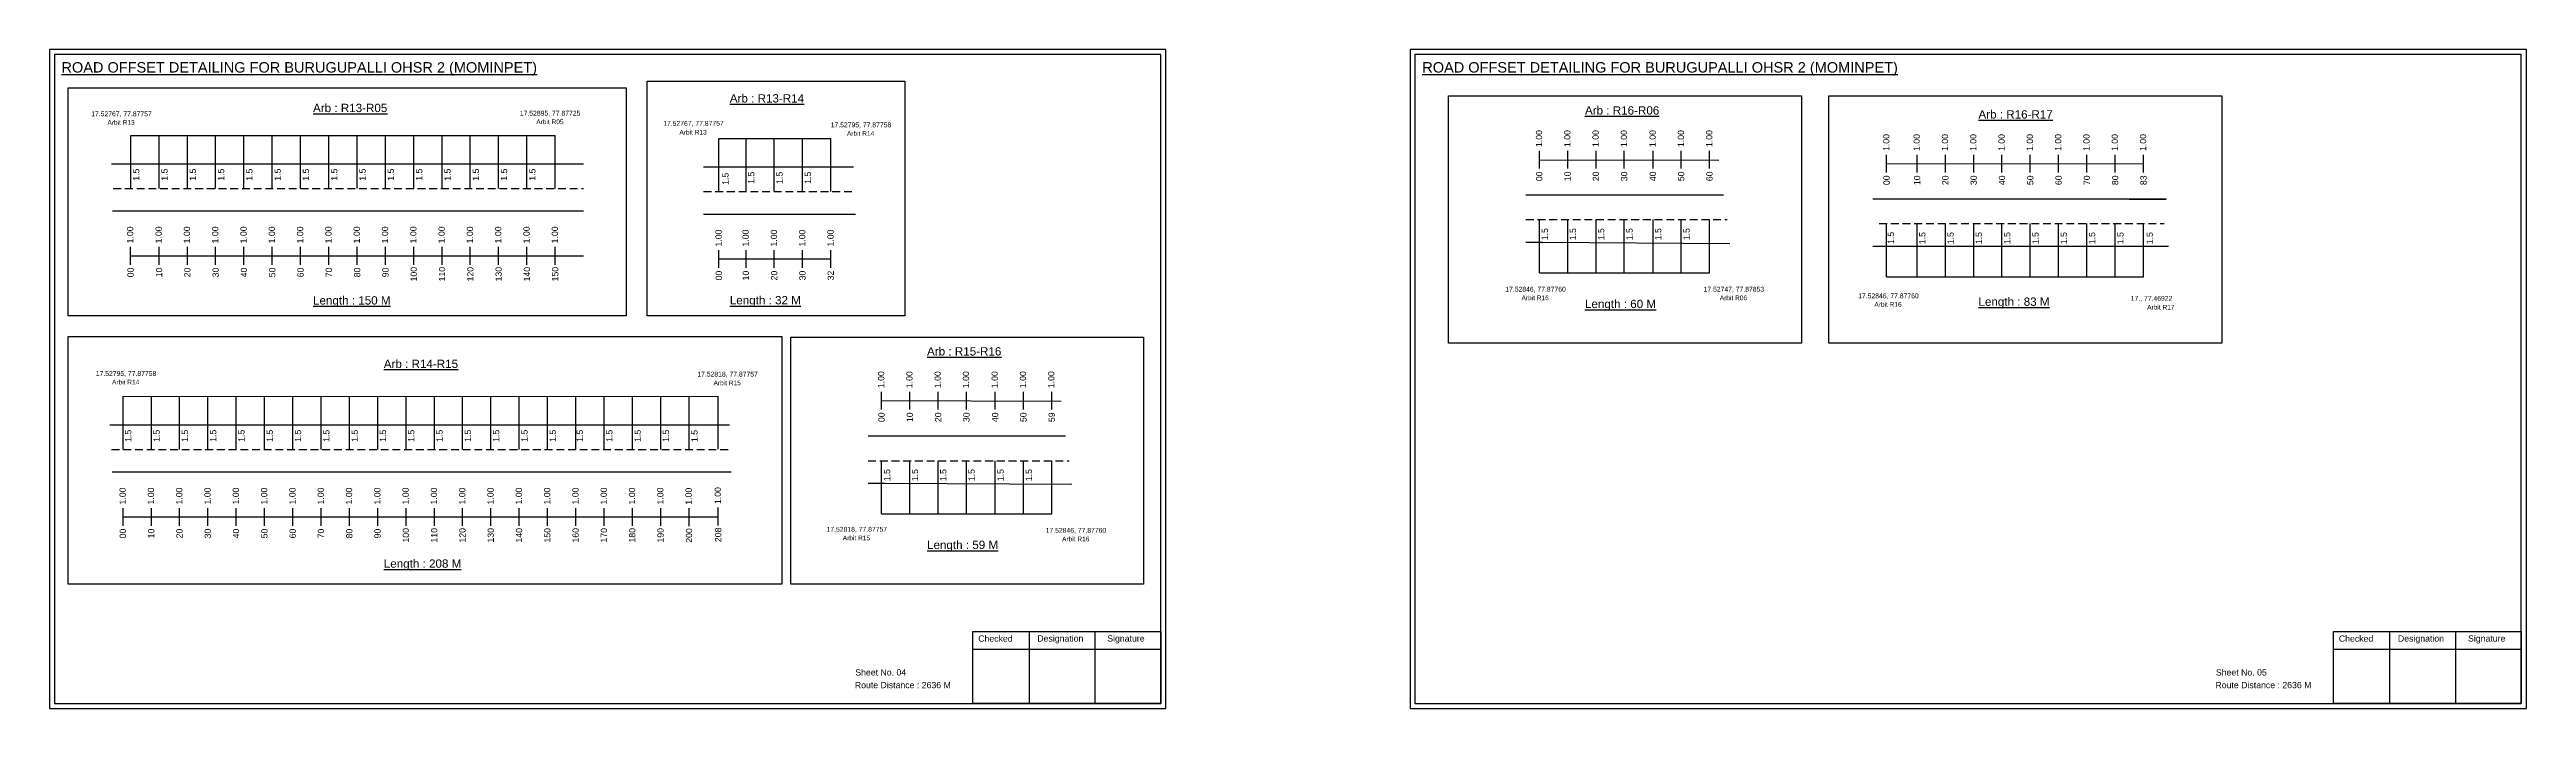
# Model space of a CAD drawing. Header units: inches. Extents: x 1684 to 5443, y 643 to 3286.
# Drawn here: x 4253 to 5443, y 643 to 960 of the extents above; entities that cross this region are included whole.
import ezdxf

# ---------------------------------------------------------------- set-up
doc = ezdxf.new("R2010")
doc.units = ezdxf.units.IN
doc.header["$MEASUREMENT"] = 0
doc.linetypes.add('DASHED2', pattern=[0.375, 0.25, -0.125])
doc.layers.add('PDF_Geometry', color=7, linetype='Continuous')
doc.layers.add('PDF_Text', color=5, linetype='Continuous')
doc.styles.add('PDF Arial', font='arial.ttf')
doc.styles.get("Standard").update_dxf_attribs({"font": 'arial.ttf'})

msp = doc.modelspace()

# ---------------------------------------------------------------- linework, layer by layer
at = {"color": 5}
for p, q in [((4291.9, 918.4), (4495.9, 918.4)), ((4574.5, 916.9), (4628.4, 916.9)), ((4968.9, 852.3), (5050.7, 852.3)), ((5135.7, 850.4), (5259.2, 850.4)), ((4288.2, 792.9), (4574.2, 793.1)), ((4652.7, 736.5), (4734.5, 736.5))]:
    msp.add_line(p, q, dxfattribs=at)
for p, q in [((4291.9, 892.9), (4291.9, 918.4)), ((4305.5, 892.9), (4305.5, 918.4)), ((4319.1, 892.9), (4319.1, 918.4)), ((4332.7, 892.9), (4332.7, 918.4)), ((4346.3, 892.9), (4346.3, 918.4)), ((4359.9, 892.9), (4359.9, 918.4)), ((4373.5, 892.9), (4373.5, 918.4)), ((4387.1, 892.9), (4387.1, 918.4)), ((4400.7, 892.9), (4400.7, 918.4)), ((4414.3, 892.9), (4414.3, 918.4)), ((4427.9, 892.9), (4427.9, 918.4)), ((4441.5, 892.9), (4441.5, 918.4)), ((4455.1, 892.9), (4455.1, 918.4)), ((4468.7, 892.9), (4468.7, 918.4)), ((4482.3, 892.9), (4482.3, 918.4)), ((4495.9, 892.9), (4495.9, 918.4)), ((4574.5, 891.4), (4574.5, 916.9)), ((4587.6, 891.4), (4587.6, 916.9)), ((4601.2, 891.4), (4601.2, 916.9)), ((4614.8, 891.4), (4614.8, 916.9)), ((4628.4, 891.4), (4628.4, 916.9)), ((4282.7, 904.8), (4509.5, 904.8)), ((4567.2, 903.3), (4639.2, 903.3)), ((4283.2, 882.1), (4509.5, 882.1)), ((5057.4, 889.7), (4962.4, 889.7)), ((5270.1, 887.8), (5129.2, 887.8)), ((5252.4, 887.8), (5270.1, 887.8)), ((4567.2, 880.6), (4640.2, 880.6)), ((4968.9, 852.3), (4968.9, 877.9)), ((4982.5, 852.3), (4982.5, 877.9)), ((4996.1, 852.3), (4996.1, 877.9)), ((5009.7, 852.3), (5009.7, 877.9)), ((5023.5, 852.3), (5023.5, 877.9)), ((5037.1, 852.3), (5037.1, 877.9)), ((5050.7, 852.3), (5050.7, 877.9)), ((5135.7, 850.4), (5135.7, 876)), ((5150.4, 850.4), (5150.4, 876)), ((5164, 850.4), (5164, 876)), ((5177.6, 850.4), (5177.6, 876)), ((5191.2, 850.4), (5191.2, 876)), ((5204.8, 850.4), (5204.8, 876)), ((5218.4, 850.4), (5218.4, 876)), ((5232, 850.4), (5232, 876)), ((5245.6, 850.4), (5245.6, 876)), ((5259.2, 850.4), (5259.2, 876)), ((5129.2, 865.2), (5161.3, 865.2)), ((5161.3, 865.2), (5271.2, 865.2)), ((4288.2, 767.4), (4288.2, 793)), ((4301.8, 767.4), (4301.8, 793)), ((4315.4, 767.4), (4315.4, 793)), ((4329, 767.4), (4329, 793)), ((4342.6, 767.4), (4342.6, 793)), ((4356.2, 767.4), (4356.2, 793)), ((4369.8, 767.4), (4369.8, 793)), ((4383.4, 767.4), (4383.4, 793)), ((4397, 767.4), (4397, 793)), ((4410.6, 767.4), (4410.6, 793)), ((4424.2, 767.4), (4424.2, 793)), ((4437.8, 767.4), (4437.8, 793)), ((4451.4, 767.4), (4451.4, 793)), ((4465, 767.4), (4465, 793)), ((4478.6, 767.4), (4478.6, 793)), ((4492.2, 767.4), (4492.2, 793)), ((4505.8, 767.4), (4505.8, 793)), ((4519.4, 767.4), (4519.4, 793)), ((4533, 767.4), (4533, 793)), ((4546.6, 767.4), (4546.6, 793)), ((4560.2, 767.6), (4560.2, 792.9)), ((4574.2, 767.6), (4574.2, 793.1)), ((4281.8, 779.3), (4579.6, 779.3)), ((4741.2, 773.9), (4646.3, 773.9)), ((4652.7, 736.5), (4652.7, 762)), ((4666.3, 736.5), (4666.3, 762)), ((4679.9, 736.5), (4679.9, 762)), ((4693.5, 736.5), (4693.5, 762)), ((4707.3, 736.5), (4707.3, 762)), ((4720.9, 736.5), (4720.9, 762)), ((4734.5, 736.5), (4734.5, 762)), ((4283, 756.7), (4580.5, 756.7))]:
    msp.add_line(p, q)
at = {"color": 217, "true_color": 0x93278f}
for p, q in [((4968.9, 902.5), (4968.9, 911)), ((4968.9, 906.7), (5055.2, 906.5)), ((4982.5, 902.5), (4982.5, 911)), ((4996.1, 902.5), (4996.1, 911)), ((5009.7, 902.5), (5009.7, 911)), ((5023.5, 902.5), (5023.5, 911)), ((5037.1, 902.5), (5037.1, 911)), ((5050.7, 902.5), (5050.7, 911)), ((5135.7, 900.6), (5135.7, 909.1)), ((5135.7, 904.8), (5259.2, 904.9)), ((5150.4, 900.6), (5150.4, 909.1)), ((5164, 900.6), (5164, 909.1)), ((5177.6, 900.6), (5177.6, 909.1)), ((5191.2, 900.6), (5191.2, 909.1)), ((5204.8, 900.6), (5204.8, 909.1)), ((5218.4, 900.6), (5218.4, 909.1)), ((5232, 900.6), (5232, 909.1)), ((5245.6, 900.6), (5245.6, 909.1)), ((5259.2, 900.6), (5259.2, 909.1)), ((4291.8, 856.2), (4291.8, 864.8)), ((4291.9, 860.5), (4509.5, 860.5)), ((4305.5, 856.2), (4305.5, 864.8)), ((4319.1, 856.2), (4319.1, 864.8)), ((4332.7, 856.2), (4332.7, 864.8)), ((4346.3, 856.2), (4346.3, 864.8)), ((4359.9, 856.2), (4359.9, 864.8)), ((4373.5, 856.2), (4373.5, 864.8)), ((4387.1, 856.2), (4387.1, 864.8)), ((4400.7, 856.2), (4400.7, 864.8)), ((4414.3, 856.2), (4414.3, 864.8)), ((4427.9, 856.2), (4427.9, 864.8)), ((4441.5, 856.2), (4441.5, 864.8)), ((4455.1, 856.2), (4455.1, 864.8)), ((4468.7, 856.2), (4468.7, 864.8)), ((4482.3, 856.2), (4482.3, 864.8)), ((4495.9, 856.2), (4495.9, 864.8)), ((4574.5, 854.7), (4574.5, 863.3)), ((4574.5, 859), (4628.4, 859)), ((4587.6, 854.7), (4587.6, 863.3)), ((4601.2, 854.7), (4601.2, 863.3)), ((4614.8, 854.7), (4614.8, 863.3)), ((4628.4, 854.7), (4628.4, 863.3)), ((4652.7, 786.6), (4652.7, 795.2)), ((4652.7, 790.9), (4739, 790.6)), ((4666.3, 786.6), (4666.3, 795.2)), ((4679.9, 786.6), (4679.9, 795.2)), ((4693.5, 786.6), (4693.5, 795.2)), ((4707.3, 786.6), (4707.3, 795.2)), ((4720.9, 786.6), (4720.9, 795.2)), ((4734.5, 786.6), (4734.5, 795.2)), ((4288.2, 730.7), (4288.2, 739.3)), ((4301.8, 730.7), (4301.8, 739.3)), ((4315.4, 730.7), (4315.4, 739.3)), ((4329, 730.7), (4329, 739.3)), ((4342.6, 730.7), (4342.6, 739.3)), ((4356.2, 730.7), (4356.2, 739.3)), ((4369.8, 730.7), (4369.8, 739.3)), ((4383.4, 730.7), (4383.4, 739.3)), ((4397, 730.7), (4397, 739.3)), ((4410.6, 730.7), (4410.6, 739.3)), ((4424.2, 730.7), (4424.2, 739.3)), ((4437.8, 730.7), (4437.8, 739.3)), ((4451.4, 730.7), (4451.4, 739.3)), ((4465, 730.7), (4465, 739.3)), ((4478.6, 730.7), (4478.6, 739.3)), ((4492.2, 730.7), (4492.2, 739.3)), ((4505.8, 730.7), (4505.8, 739.3)), ((4519.4, 730.7), (4519.4, 739.3)), ((4533, 730.7), (4533, 739.3)), ((4546.6, 730.7), (4546.6, 739.3)), ((4560.2, 730.6), (4560.2, 739.2)), ((4574.2, 730.9), (4574.2, 739.5)), ((4288.2, 735), (4574.2, 735))]:
    msp.add_line(p, q, dxfattribs=at)
at = {"linetype": 'DASHED2', "ltscale": 15}
for p, q in [((4283.5, 892.9), (4509.5, 892.9)), ((4567.2, 891.4), (4639.7, 891.4)), ((4962.4, 877.9), (5059.1, 877.9)), ((5132.2, 876), (5269.2, 876)), ((4282.7, 767.4), (4579.2, 767.5)), ((4646.3, 762), (4742.9, 762))]:
    msp.add_line(p, q, dxfattribs=at)
for points in [[(4261.9, 941.3), (4530, 941.3), (4530, 831.7), (4261.9, 831.7)], [(4540.1, 944.4), (4663.9, 944.4), (4663.9, 831.7), (4540.1, 831.7)], [(4925.2, 937.4), (5094.8, 937.4), (5094.8, 818.5), (4925.2, 818.5)], [(5108, 937.4), (5296.9, 937.4), (5296.9, 818.5), (5108, 818.5)], [(4261.9, 821.7), (4604.8, 821.7), (4604.8, 702.7), (4261.9, 702.7)], [(4609.1, 821.5), (4778.7, 821.5), (4778.7, 702.7), (4609.1, 702.7)]]:
    msp.add_lwpolyline(points, close=True)
for points in [[(4962.4, 867.1), (4970.5, 867.1), (5060.4, 866.5)], [(4646.3, 751.2), (4654.3, 751.2), (4744.2, 750.7)]]:
    msp.add_lwpolyline(points)
at = {"layer": 'PDF_Geometry'}
for points in [[(4252.9, 959.7), (4252.9, 643), (4789.3, 643), (4789.3, 959.7)], [(4255.2, 957.3), (4255.2, 645.4), (4786.9, 645.4), (4786.9, 957.3)], [(4906.8, 959.7), (4906.8, 643), (5443.3, 643), (5443.3, 959.7)], [(4909.1, 957.3), (4909.1, 645.4), (5440.8, 645.4), (5440.8, 957.3)]]:
    msp.add_lwpolyline(points, close=True, dxfattribs=at)
at = {"layer": 'PDF_Geometry', "color": 242, "true_color": 0xcc1f26}
for points in [[(4786.9, 645.3), (4696.6, 645.3), (4696.6, 679.9), (4786.9, 679.9)], [(5440.8, 645.3), (5350.5, 645.3), (5350.5, 679.9), (5440.8, 679.9)]]:
    msp.add_lwpolyline(points, close=True, dxfattribs=at)
for points in [[(4723.6, 679.9), (4723.6, 645.3)], [(4755.3, 679.9), (4755.3, 645.3)], [(5377.5, 679.9), (5377.5, 645.3)], [(5409.2, 679.9), (5409.2, 645.3)], [(4696.6, 671.5), (4786.9, 671.5)], [(5350.5, 671.5), (5440.8, 671.5)]]:
    msp.add_lwpolyline(points, dxfattribs=at)

# ---------------------------------------------------------------- texts
at = {"color": 242, "true_color": 0xcd2027}
for s, height, p in [('%%UROAD OFFSET DETAILING FOR BURUGUPALLI OHSR 2 (MOMINPET)', 5, (4258.6, 948.6)), ('%%UROAD OFFSET DETAILING FOR BURUGUPALLI OHSR 2 (MOMINPET)', 5, (4912.6, 948.6)), ('%%UArb : R13-R05', 4, (4379.5, 929.6)), ('%%UArb : R13-R14', 4, (4579.8, 934.2)), ('%%UArb : R16-R06', 4, (4990.8, 928.4)), ('%%UArb : R16-R17', 4, (5179.9, 926.5)), ('%%ULength : 150 M', 4, (4379.5, 837.1)), ('%%ULength : 32 M', 4, (4579.8, 837.2)), ('%%ULength : 60 M', 4, (4990.8, 835.4)), ('%%ULength : 83 M', 4, (5179.9, 836.5)), ('%%UArb : R14-R15', 4, (4413.5, 806.6)), ('%%UArb : R15-R16', 4, (4674.6, 812.6)), ('%%ULength : 208 M', 4, (4413.5, 710.6)), ('%%ULength : 59 M', 4, (4674.6, 719.6))]:
    msp.add_text(s, height=height, dxfattribs=at).set_placement(p)
at = {"color": 5}
for s, height, p in [('17.52767, 77.87757', 2.34, (4272.9, 927.6)), ('17.52895, 77.87725', 2.34, (4478.9, 927.9)), ('Arbit R13', 2.25, (4280.7, 923.5)), ('Arbit R05', 2.25, (4486.8, 923.8)), ('17.52767, 77.87757', 2.34, (4547.8, 923)), ('Arbit R13', 2.25, (4555.6, 918.8)), ('17.52795, 77.87758', 2.34, (4628.3, 922.3)), ('Arbit R14', 2.25, (4636.1, 918.2)), ('17.52846, 77.87760', 2.34, (4952.5, 843.3)), ('17.52747, 77.87853', 2.34, (5047.8, 843.3)), ('Arbit R16', 2.25, (4960.3, 839.2)), ('Arbit R06', 2.25, (5055.6, 839.2)), ('17.52846, 77.87760', 2.34, (5122.1, 840.1)), ('Arbit R16', 2.25, (5129.9, 836)), ('17., 77.46922', 2.34, (5253.1, 838.9)), ('Arbit R17', 2.25, (5261, 834.7)), ('17.52795, 77.87758', 2.34, (4275.1, 802.8)), ('Arbit R14', 2.25, (4282.9, 798.7)), ('17.52818, 77.87757', 2.34, (4564.2, 802.5)), ('Arbit R15', 2.25, (4572, 798.3)), ('17.52818, 77.87757', 2.34, (4626.3, 727.9)), ('17.52846, 77.87760', 2.34, (4731.6, 727.4)), ('Arbit R15', 2.25, (4634.1, 723.8)), ('Arbit R16', 2.25, (4739.5, 723.3))]:
    msp.add_text(s, height=height, dxfattribs=at).set_placement(p)
at = {"color": 217, "true_color": 0x93278f}
for s, p in [('1.00', (4970.2, 912.8)), ('1.00', (4983.8, 912.8)), ('1.00', (4997.4, 912.8)), ('1.00', (5011, 912.8)), ('1.00', (5024.8, 912.8)), ('1.00', (5038.4, 912.8)), ('1.00', (5052, 912.8)), ('1.00', (5137.1, 910.9)), ('1.00', (5151.7, 910.9)), ('1.00', (5165.3, 910.9)), ('1.00', (5178.9, 910.9)), ('1.00', (5192.5, 910.9)), ('1.00', (5206.1, 910.9)), ('1.00', (5219.7, 910.9)), ('1.00', (5233.3, 910.9)), ('1.00', (5246.9, 910.9)), ('1.00', (5260.5, 910.9)), ('00', (4970.3, 896.4)), ('10', (4983.9, 896.4)), ('20', (4997.5, 896.4)), ('30', (5011.1, 896.4)), ('40', (5024.9, 896.4)), ('50', (5038.5, 896.4)), ('60', (5052.1, 896.4)), ('00', (5137.2, 894.5)), ('10', (5151.9, 894.5)), ('20', (5165.5, 894.5)), ('30', (5179.1, 894.5)), ('40', (5192.7, 894.5)), ('50', (5206.3, 894.5)), ('60', (5219.9, 894.5)), ('70', (5233.5, 894.5)), ('80', (5247.1, 894.5)), ('83', (5260.7, 894.5)), ('1.00', (4293.1, 866.5)), ('1.00', (4306.8, 866.5)), ('1.00', (4320.4, 866.5)), ('1.00', (4334, 866.5)), ('1.00', (4347.6, 866.5)), ('1.00', (4361.2, 866.5)), ('1.00', (4374.8, 866.5)), ('1.00', (4388.4, 866.5)), ('1.00', (4402, 866.5)), ('1.00', (4415.6, 866.5)), ('1.00', (4429.2, 866.5)), ('1.00', (4442.8, 866.5)), ('1.00', (4456.4, 866.5)), ('1.00', (4470, 866.5)), ('1.00', (4483.6, 866.5)), ('1.00', (4497.2, 866.5)), ('1.00', (4575.9, 865)), ('1.00', (4588.9, 865)), ('1.00', (4602.5, 865)), ('1.00', (4616.1, 865)), ('1.00', (4629.7, 865)), ('00', (4293.3, 850.2)), ('10', (4307, 850.2)), ('20', (4320.6, 850.2)), ('30', (4334.2, 850.2)), ('40', (4347.8, 850.2)), ('50', (4361.4, 850.2)), ('60', (4375, 850.2)), ('70', (4388.6, 850.2)), ('80', (4402.2, 850.2)), ('90', (4415.8, 850.2)), ('100', (4429.4, 848.2)), ('110', (4443, 848.2)), ('120', (4456.6, 848.2)), ('130', (4470.2, 848.2)), ('140', (4483.8, 848.2)), ('150', (4497.4, 848.2)), ('00', (4576, 848.7)), ('10', (4589, 848.7)), ('20', (4602.6, 848.7)), ('30', (4616.2, 848.7)), ('32', (4629.8, 848.7)), ('1.00', (4654, 796.9)), ('1.00', (4667.6, 796.9)), ('1.00', (4681.2, 796.9)), ('1.00', (4694.8, 796.9)), ('1.00', (4708.6, 796.9)), ('1.00', (4722.2, 796.9)), ('1.00', (4735.8, 796.9)), ('00', (4654.2, 780.6)), ('10', (4667.8, 780.6)), ('20', (4681.4, 780.6)), ('30', (4695, 780.6)), ('40', (4708.8, 780.6)), ('50', (4722.4, 780.6)), ('59', (4736, 780.6)), ('1.00', (4289.5, 741)), ('1.00', (4303.1, 741)), ('1.00', (4316.7, 741)), ('1.00', (4330.3, 741)), ('1.00', (4343.9, 741)), ('1.00', (4357.5, 741)), ('1.00', (4371.1, 741)), ('1.00', (4384.7, 741)), ('1.00', (4398.3, 741)), ('1.00', (4411.9, 741)), ('1.00', (4425.5, 741)), ('1.00', (4439.1, 741)), ('1.00', (4452.7, 741)), ('1.00', (4466.3, 741)), ('1.00', (4479.9, 741)), ('1.00', (4493.5, 741)), ('1.00', (4507.1, 741)), ('1.00', (4520.7, 741)), ('1.00', (4534.3, 741)), ('1.00', (4547.9, 741)), ('1.00', (4561.5, 740.9)), ('1.00', (4575.5, 741.2)), ('00', (4289.6, 724.7)), ('10', (4303.2, 724.7)), ('20', (4316.8, 724.7)), ('30', (4330.4, 724.7)), ('40', (4344, 724.7)), ('50', (4357.6, 724.7)), ('60', (4371.2, 724.7)), ('70', (4384.8, 724.7)), ('80', (4398.4, 724.7)), ('90', (4412, 724.7)), ('100', (4425.6, 722.7)), ('110', (4439.2, 722.7)), ('120', (4452.8, 722.7)), ('130', (4466.4, 722.7)), ('140', (4480, 722.7)), ('150', (4493.6, 722.7)), ('160', (4507.2, 722.7)), ('170', (4520.8, 722.7)), ('180', (4534.4, 722.7)), ('190', (4548, 722.7)), ('200', (4561.7, 722.6)), ('208', (4575.7, 722.9))]:
    msp.add_text(s, height=3, rotation=90, dxfattribs=at).set_placement(p)
for p in [(4296, 896.6), (4309.6, 896.6), (4323.2, 896.6), (4336.8, 896.6), (4350.4, 896.6), (4364, 896.6), (4377.6, 896.6), (4391.2, 896.6), (4404.8, 896.6), (4418.4, 896.6), (4432, 896.6), (4445.6, 896.6), (4459.2, 896.6), (4472.8, 896.6), (4486.4, 896.6), (4579.2, 894.6), (4591.6, 895.1), (4605.2, 895.1), (4618.8, 895.1), (4973, 868), (4986.5, 868), (5000.1, 868), (5013.7, 868), (5027.5, 868), (5041.1, 868), (5139.3, 866.2), (5154.4, 866.1), (5168, 866.1), (5181.6, 866.1), (5195.2, 866.1), (5208.8, 866.1), (5222.4, 866.1), (5236, 866.1), (5249.6, 866.1), (5263.7, 866.1), (4292.2, 771.1), (4305.8, 771.1), (4319.4, 771.1), (4333, 771.1), (4346.6, 771.1), (4360.2, 771.1), (4373.8, 771.1), (4387.4, 771.1), (4401, 771.1), (4414.6, 771.1), (4428.2, 771.1), (4441.8, 771.1), (4455.4, 771.1), (4469, 771.1), (4482.6, 771.1), (4496.2, 771.1), (4509.2, 771.1), (4523.4, 771.1), (4537, 771.1), (4550.6, 771.1), (4564.3, 771), (4656.9, 752.2), (4670.3, 752.2), (4683.9, 752.2), (4697.5, 752.2), (4711.4, 752.2), (4725, 752.2)]:
    msp.add_text('1.5', height=3, rotation=90).set_placement(p)
for s, p in [('Route Distance : 2636 M', (4639.9, 652.7)), ('Sheet No. 04', (4640.1, 658.8)), ('Sheet No. 05', (5294, 658.8)), ('Route Distance : 2636 M', (5293.8, 652.7))]:
    msp.add_text(s, height=3).set_placement(p)
at = {"layer": 'PDF_Text', "color": 7, "attachment_point": 7, "style": 'PDF Arial'}
for s, insert, char_height in [('Checked', (4699.2, 675), 3), ('Designation', (4727.6, 674.2), 3.001), ('Signature', (4761.2, 674.2), 3), ('Checked', (5353.1, 675), 3), ('Designation', (5381.5, 674.2), 3.001), ('Signature', (5415.2, 674.2), 3)]:
    msp.add_mtext(s, dxfattribs=dict(at, insert=insert, char_height=char_height))

doc.saveas('drawing.dxf')
